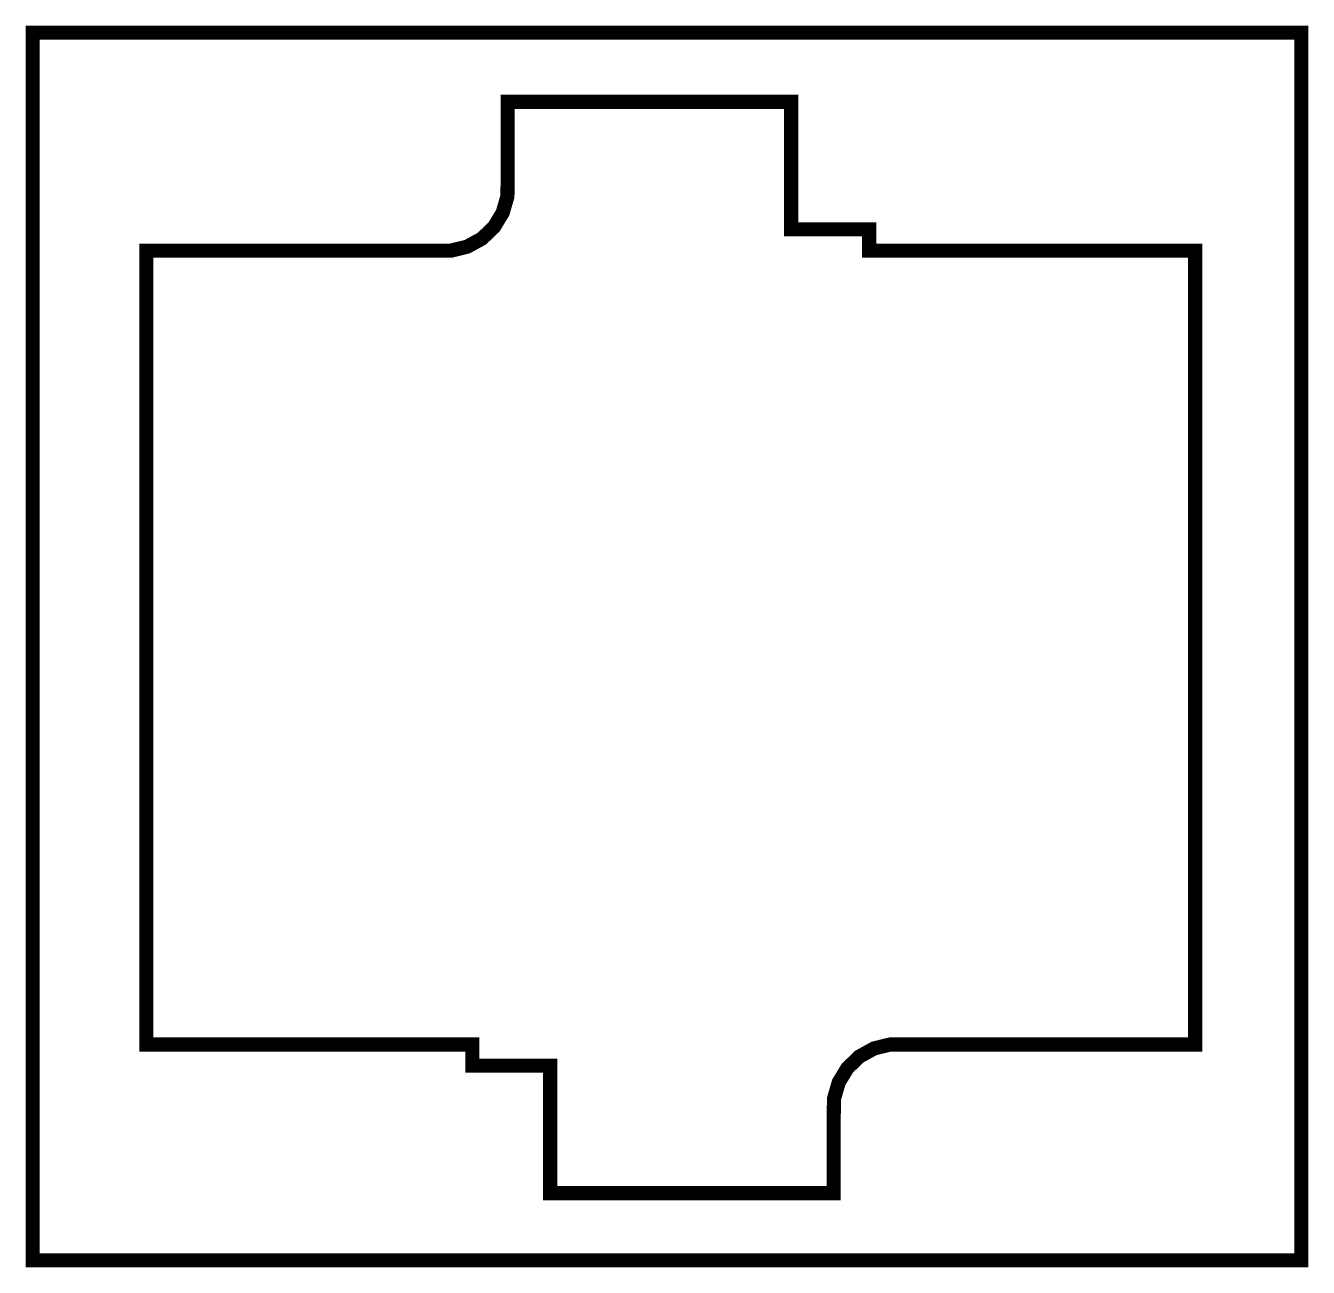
# Model space of a CAD drawing. Extents: x 0.37 to 3.94, y 0.39 to 3.83.
import ezdxf

# ---------------------------------------------------------------- set-up
doc = ezdxf.new("R2010")
doc.units = 0
doc.layers.get('0').update_dxf_attribs({"linetype": 'CONTINUOUS'})

msp = doc.modelspace()

# ---------------------------------------------------------------- linework, layer by layer
at = {"color": 5, "const_width": 0.03937}
for points in [[(0.393718, 3.81461), (0.393718, 0.405165), (3.91732, 0.405165), (3.91732, 3.81461), (0.393718, 3.81461)], [(1.71311, 3.62278), (2.50049, 3.62278), (2.50049, 3.26844), (2.71701, 3.26844), (2.71701, 3.20942), (3.62256, 3.20942), (3.62256, 1.00467), (2.7761, 1.00467), (2.7309, 0.993544), (2.69015, 0.971083), (2.65657, 0.938857), (2.63249, 0.899035), (2.61957, 0.854329), (2.6186, 0.807835), (2.6186, 0.591308), (1.83122, 0.591308), (1.83122, 0.945637), (1.61469, 0.945637), (1.61469, 1.00467), (0.709147, 1.00467), (0.709147, 3.20942), (1.55561, 3.20942), (1.60081, 3.22054), (1.64154, 3.24294), (1.67513, 3.27522), (1.69922, 3.31506), (1.71213, 3.35969), (1.71311, 3.40625), (1.71311, 3.62278)]]:
    msp.add_lwpolyline(points, close=True, dxfattribs=at)

doc.saveas('drawing.dxf')
